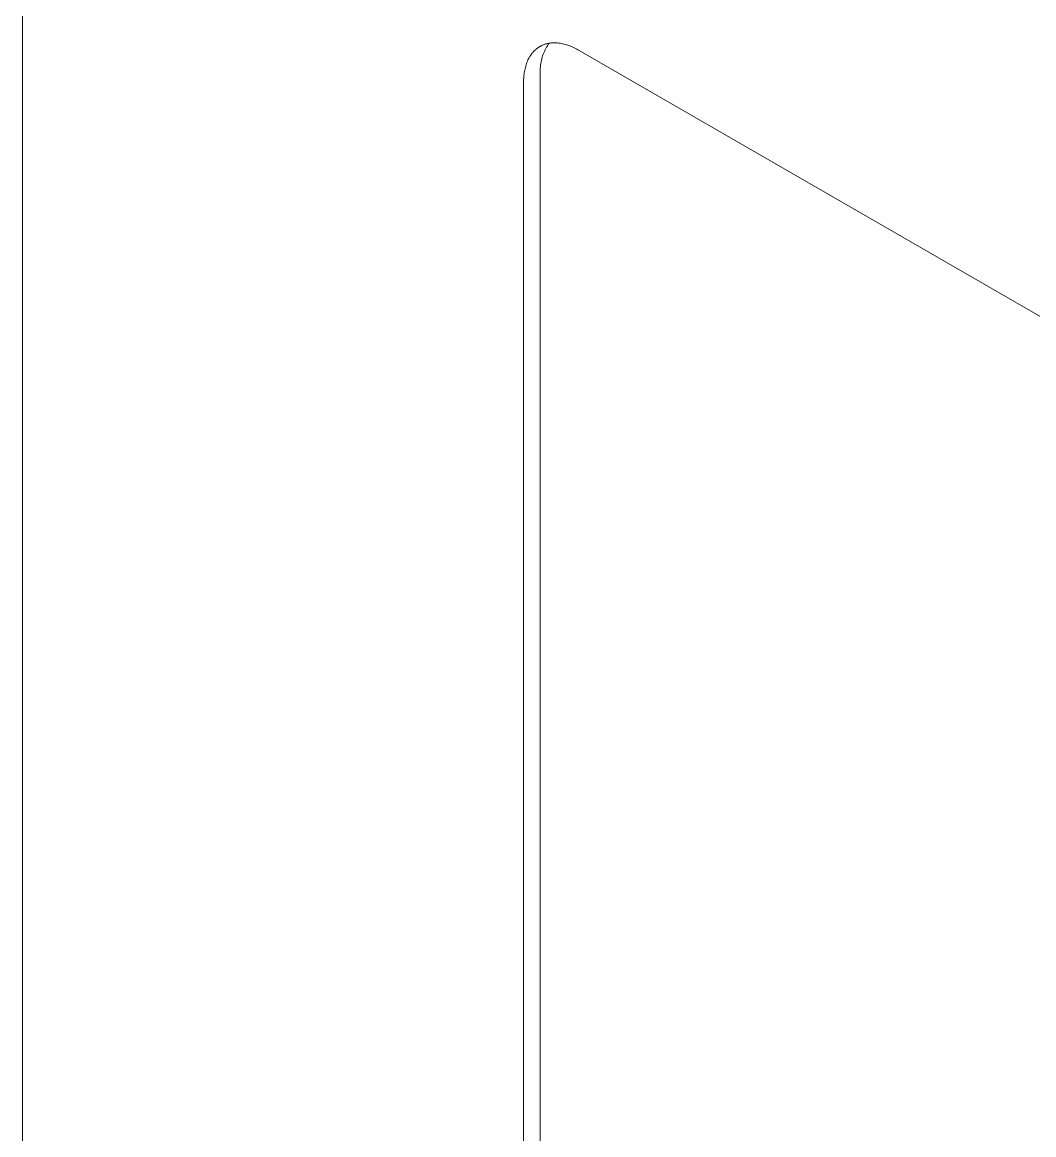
# Model space of a CAD drawing. Header units: inches. Extents: x 7 to 162, y -1 to 92.
# Drawn here: x 151.14 to 156.2, y 81.13 to 86.69 of the extents above; entities that cross this region are included whole.
import ezdxf

# ---------------------------------------------------------------- set-up
doc = ezdxf.new("R2010")
doc.units = ezdxf.units.IN
doc.layers.add('ZANO_R', color=7, linetype='Continuous', lineweight=0)

msp = doc.modelspace()

# ---------------------------------------------------------------- linework, layer by layer
at = {"layer": 'ZANO_R'}
for p, q in [((151.13715, 77.327), (151.13978, 92.28679)), ((153.69116, 86.54256), (153.68923, 86.54021)), ((153.69314, 86.54485), (153.69116, 86.54256)), ((153.69515, 86.5471), (153.69314, 86.54485)), ((153.6972, 86.5493), (153.69515, 86.5471)), ((153.6993, 86.55145), (153.6972, 86.5493)), ((153.70143, 86.55355), (153.6993, 86.55145)), ((153.7036, 86.55559), (153.70143, 86.55355)), ((153.70581, 86.55759), (153.7036, 86.55559)), ((153.70806, 86.55953), (153.70581, 86.55759)), ((153.71035, 86.56142), (153.70806, 86.55953)), ((153.71267, 86.56325), (153.71035, 86.56142)), ((153.71503, 86.56503), (153.71267, 86.56325)), ((153.71742, 86.56676), (153.71503, 86.56503)), ((153.71985, 86.56843), (153.71742, 86.56676)), ((153.72232, 86.57004), (153.71985, 86.56843)), ((153.72482, 86.5716), (153.72232, 86.57004)), ((153.72735, 86.5731), (153.72482, 86.5716)), ((153.72992, 86.57454), (153.72735, 86.5731)), ((153.73252, 86.57593), (153.72992, 86.57454)), ((153.73515, 86.57726), (153.73252, 86.57593)), ((153.73781, 86.57853), (153.73515, 86.57726)), ((153.7405, 86.57974), (153.73781, 86.57853)), ((153.74322, 86.58089), (153.7405, 86.57974)), ((153.74597, 86.58199), (153.74322, 86.58089)), ((153.74669, 86.54133), (153.74379, 86.53399)), ((153.74875, 86.58302), (153.74597, 86.58199)), ((153.74983, 86.54858), (153.74669, 86.54133)), ((153.75155, 86.584), (153.74875, 86.58302)), ((153.75321, 86.55572), (153.74983, 86.54858)), ((153.75439, 86.58491), (153.75155, 86.584)), ((153.75683, 86.56274), (153.75321, 86.55572)), ((153.75724, 86.58577), (153.75439, 86.58491)), ((153.76069, 86.56963), (153.75683, 86.56274)), ((153.76013, 86.58657), (153.75724, 86.58577)), ((153.76303, 86.58731), (153.76013, 86.58657)), ((153.76478, 86.57638), (153.76069, 86.56963)), ((153.76596, 86.58799), (153.76303, 86.58731)), ((153.76909, 86.583), (153.76478, 86.57638)), ((153.76892, 86.58861), (153.76596, 86.58799)), ((153.77189, 86.58917), (153.76892, 86.58861)), ((153.77363, 86.58946), (153.76909, 86.583)), ((153.77489, 86.58967), (153.77189, 86.58917)), ((153.77791, 86.59011), (153.77489, 86.58967)), ((153.78094, 86.59049), (153.77791, 86.59011)), ((153.784, 86.59082), (153.78094, 86.59049)), ((153.78707, 86.59108), (153.784, 86.59082)), ((153.79016, 86.59129), (153.78707, 86.59108)), ((153.79326, 86.59144), (153.79016, 86.59129)), ((153.79638, 86.59153), (153.79326, 86.59144)), ((153.79952, 86.59156), (153.79638, 86.59153)), ((153.80267, 86.59153), (153.79952, 86.59156)), ((153.80583, 86.59145), (153.80267, 86.59153)), ((153.809, 86.59132), (153.80583, 86.59145)), ((153.81537, 86.59087), (153.809, 86.59132)), ((153.82179, 86.59021), (153.81537, 86.59087)), ((153.82823, 86.58933), (153.82179, 86.59021)), ((153.8347, 86.58824), (153.82823, 86.58933)), ((153.84118, 86.58694), (153.8347, 86.58824)), ((153.84767, 86.58543), (153.84118, 86.58694)), ((153.85417, 86.58373), (153.84767, 86.58543)), ((153.86067, 86.58184), (153.85417, 86.58373)), ((153.86716, 86.57976), (153.86067, 86.58184)), ((153.87363, 86.57749), (153.86716, 86.57976)), ((153.88009, 86.57505), (153.87363, 86.57749)), ((153.88652, 86.57245), (153.88009, 86.57505)), ((153.89292, 86.56968), (153.88652, 86.57245)), ((153.89929, 86.56675), (153.89292, 86.56968)), ((153.90562, 86.56367), (153.89929, 86.56675)), ((153.9119, 86.56045), (153.90562, 86.56367)), ((153.91813, 86.55709), (153.9119, 86.56045)), ((153.92432, 86.5536), (153.91813, 86.55709)), ((158.93778, 83.65907), (153.92432, 86.5536)), ((153.66056, 86.4877), (153.65845, 86.48143)), ((153.66285, 86.49385), (153.66056, 86.4877)), ((153.66531, 86.49987), (153.66285, 86.49385)), ((153.66794, 86.50575), (153.66531, 86.49987)), ((153.67075, 86.5115), (153.66794, 86.50575)), ((153.67221, 86.51431), (153.67075, 86.5115)), ((153.67372, 86.51709), (153.67221, 86.51431)), ((153.67528, 86.51983), (153.67372, 86.51709)), ((153.67687, 86.52253), (153.67528, 86.51983)), ((153.67851, 86.52518), (153.67687, 86.52253)), ((153.68019, 86.5278), (153.67851, 86.52518)), ((153.68192, 86.53037), (153.68019, 86.5278)), ((153.68368, 86.5329), (153.68192, 86.53037)), ((153.68549, 86.53538), (153.68368, 86.5329)), ((153.68734, 86.53782), (153.68549, 86.53538)), ((153.68923, 86.54021), (153.68734, 86.53782)), ((153.7318, 86.48822), (153.73072, 86.4804)), ((153.73315, 86.49601), (153.7318, 86.48822)), ((153.73476, 86.50374), (153.73315, 86.49601)), ((153.73663, 86.51141), (153.73476, 86.50374)), ((153.73877, 86.51901), (153.73663, 86.51141)), ((153.74115, 86.52654), (153.73877, 86.51901)), ((153.74379, 86.53399), (153.74115, 86.52654)), ((153.64832, 86.43492), (153.64751, 86.42799)), ((153.64928, 86.44179), (153.64832, 86.43492)), ((153.65039, 86.4486), (153.64928, 86.44179)), ((153.65167, 86.45534), (153.65039, 86.4486)), ((153.65311, 86.462), (153.65167, 86.45534)), ((153.65472, 86.46858), (153.65311, 86.462)), ((153.6565, 86.47506), (153.65472, 86.46858)), ((153.65845, 86.48143), (153.6565, 86.47506)), ((153.72929, 86.44098), (153.72822, 80.3297)), ((153.72906, 86.45678), (153.72904, 86.44888)), ((153.72904, 86.44888), (153.72929, 86.44098)), ((153.72935, 86.46467), (153.72906, 86.45678)), ((153.7299, 86.47255), (153.72935, 86.46467)), ((153.73072, 86.4804), (153.7299, 86.47255)), ((153.64573, 86.39276), (153.64466, 80.28147)), ((153.6458, 86.39986), (153.64573, 86.39276)), ((153.64601, 86.40694), (153.6458, 86.39986)), ((153.64636, 86.41399), (153.64601, 86.40694)), ((153.64686, 86.42101), (153.64636, 86.41399)), ((153.64751, 86.42799), (153.64686, 86.42101))]:
    msp.add_line(p, q, dxfattribs=at)

doc.saveas('drawing.dxf')
